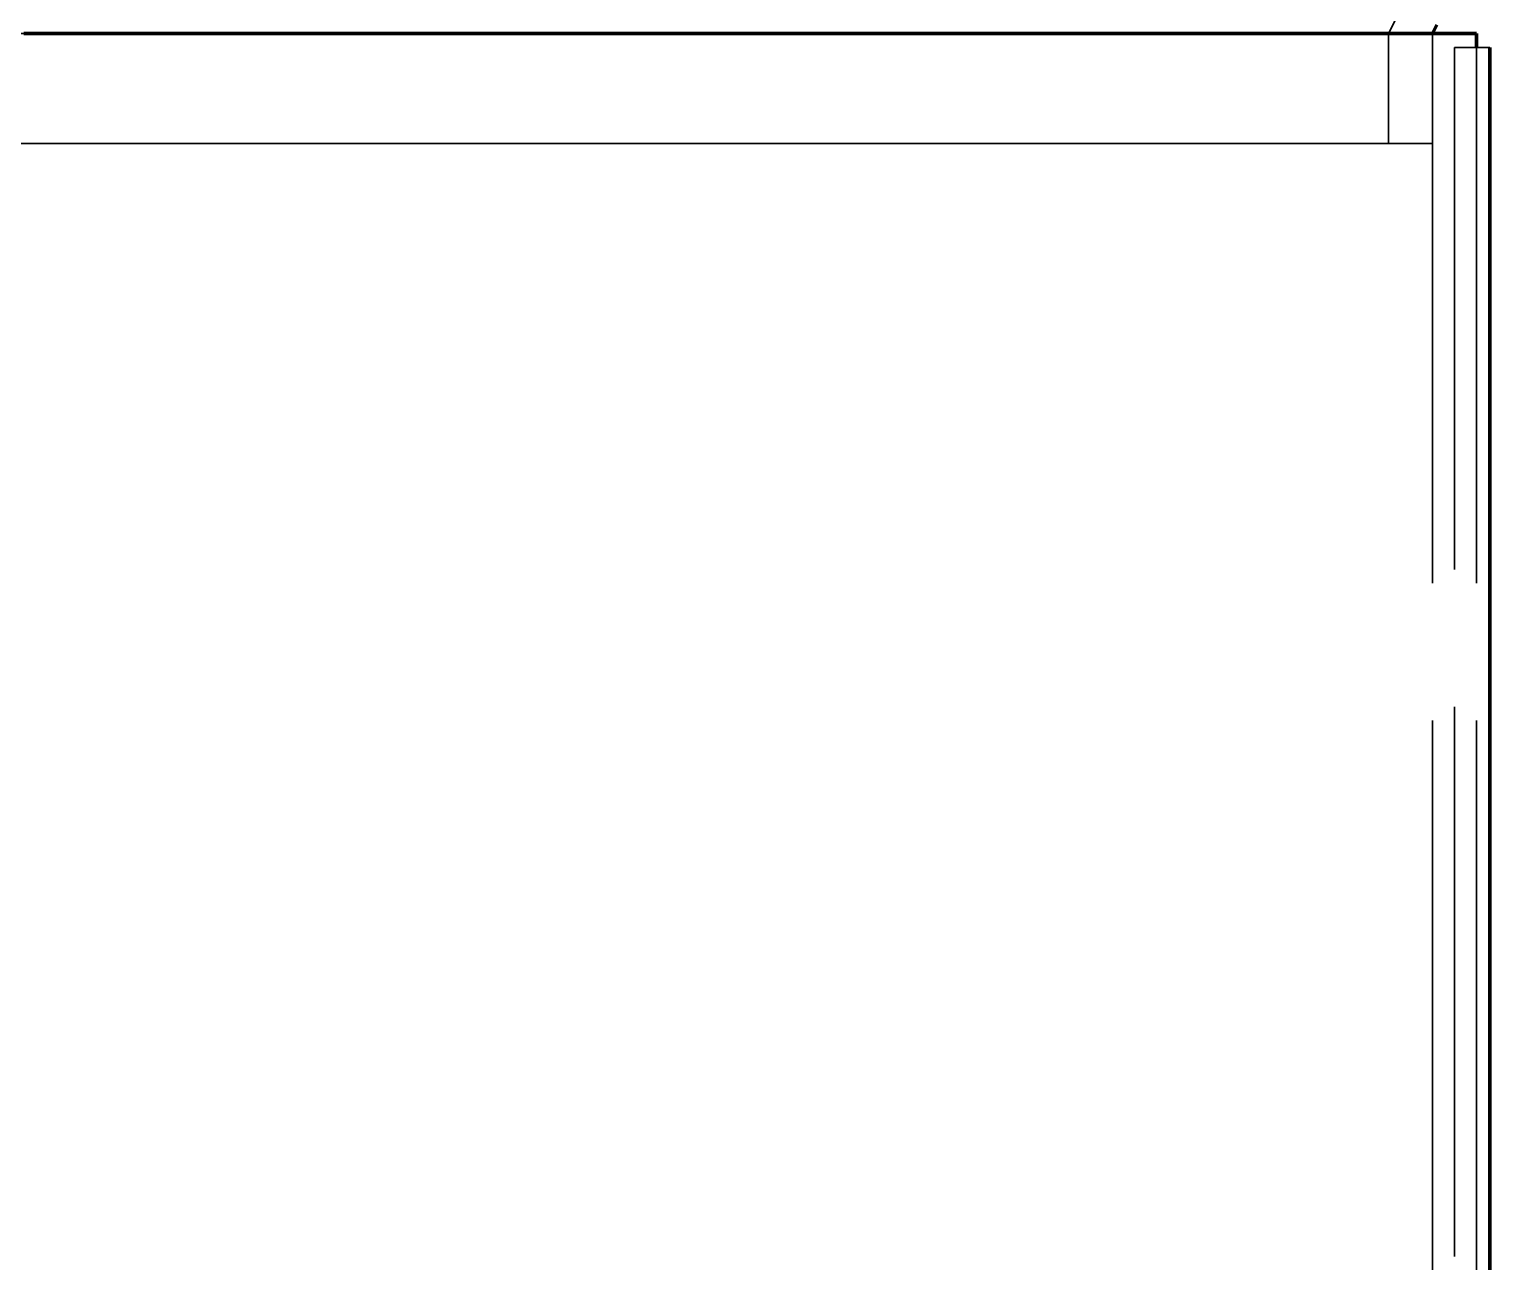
# Model space of a CAD drawing. Header units: millimetres. Extents: x 0 to 2382, y 0 to 420.
# Drawn here: x 293.38 to 304.01, y 282.06 to 291.03 of the extents above; entities that cross this region are included whole.
import ezdxf

# ---------------------------------------------------------------- set-up
doc = ezdxf.new("R2010")
doc.units = ezdxf.units.MM
doc.linetypes.add('IRAM-E-TRAZOS', pattern=[5, 4, -1])
doc.layers.add('01-VISIBLE', color=7, linetype='CONTINUOUS', lineweight=70)
doc.layers.add('02-OCULTA', color=4, linetype='IRAM-E-TRAZOS', lineweight=35)

msp = doc.modelspace()

# ---------------------------------------------------------------- linework, layer by layer
at = {"layer": '01-VISIBLE'}
for p, q in [((303.592, 291), (303.624, 291.064)), ((303.912, 290.9), (303.912, 291)), ((304.008, 248.148), (304.008, 290.9))]:
    msp.add_line(p, q, dxfattribs=at)
msp.add_lwpolyline([(293.341, 291), (293.391, 291), (293.441, 291), (293.491, 291), (293.541, 291), (293.591, 291), (293.642, 291), (293.692, 291), (293.742, 291), (293.792, 291), (293.842, 291), (293.892, 291), (293.942, 291), (293.992, 291), (294.042, 291), (294.092, 291), (294.143, 291), (294.193, 291), (294.243, 291), (294.293, 291), (294.343, 291), (294.393, 291), (294.443, 291), (294.493, 291), (294.543, 291), (294.594, 291), (294.644, 291), (294.694, 291), (294.744, 291), (294.794, 291), (294.844, 291), (294.894, 291), (294.944, 291), (294.994, 291), (295.044, 291), (295.095, 291), (295.145, 291), (295.195, 291), (295.245, 291), (295.295, 291), (295.345, 291), (295.395, 291), (295.445, 291), (295.495, 291), (295.545, 291), (295.596, 291), (295.646, 291), (295.696, 291), (295.746, 291), (295.796, 291), (295.846, 291), (295.896, 291), (295.946, 291), (295.996, 291), (296.046, 291), (296.097, 291), (296.147, 291), (296.197, 291), (296.247, 291), (296.297, 291), (296.347, 291), (296.397, 291), (296.447, 291), (296.497, 291), (296.547, 291), (296.598, 291), (296.648, 291), (296.698, 291), (296.748, 291), (296.798, 291), (296.848, 291), (296.898, 291), (296.948, 291), (296.998, 291), (297.049, 291), (297.099, 291), (297.149, 291), (297.199, 291), (297.249, 291), (297.299, 291), (297.349, 291), (297.399, 291), (297.449, 291), (297.499, 291), (297.55, 291), (297.6, 291), (297.65, 291), (297.7, 291), (297.75, 291), (297.8, 291), (297.85, 291), (297.9, 291), (297.95, 291), (298, 291), (298.051, 291), (298.101, 291), (298.151, 291), (298.201, 291), (298.251, 291), (298.301, 291), (298.351, 291), (298.401, 291), (298.451, 291), (298.501, 291), (298.552, 291), (298.602, 291), (298.652, 291), (298.702, 291), (298.752, 291), (298.802, 291), (298.852, 291), (298.902, 291), (298.952, 291), (299.002, 291), (299.053, 291), (299.103, 291), (299.153, 291), (299.203, 291), (299.253, 291), (299.303, 291), (299.353, 291), (299.403, 291), (299.453, 291), (299.504, 291), (299.554, 291), (299.604, 291), (299.654, 291), (299.704, 291), (299.754, 291), (299.804, 291), (299.854, 291), (299.904, 291), (299.954, 291), (300.005, 291), (300.055, 291), (300.105, 291), (300.155, 291), (300.205, 291), (300.255, 291), (300.305, 291), (300.355, 291), (300.405, 291), (300.455, 291), (300.506, 291), (300.556, 291), (300.606, 291), (300.656, 291), (300.706, 291), (300.756, 291), (300.806, 291), (300.856, 291), (300.906, 291), (300.956, 291), (301.007, 291), (301.057, 291), (301.107, 291), (301.157, 291), (301.207, 291), (301.257, 291), (301.307, 291), (301.357, 291), (301.407, 291), (301.457, 291), (301.508, 291), (301.558, 291), (301.608, 291), (301.658, 291), (301.708, 291), (301.758, 291), (301.808, 291), (301.858, 291), (301.908, 291), (301.959, 291), (302.009, 291), (302.059, 291), (302.109, 291), (302.159, 291), (302.209, 291), (302.259, 291), (302.309, 291), (302.359, 291), (302.409, 291), (302.46, 291), (302.51, 291), (302.56, 291), (302.61, 291), (302.66, 291), (302.71, 291), (302.76, 291), (302.81, 291), (302.86, 291), (302.91, 291), (302.961, 291), (303.011, 291), (303.061, 291), (303.111, 291), (303.161, 291), (303.211, 291), (303.261, 291), (303.311, 291), (303.361, 291), (303.411, 291), (303.462, 291), (303.512, 291), (303.562, 291), (303.612, 291), (303.662, 291), (303.712, 291), (303.762, 291), (303.812, 291), (303.862, 291), (303.912, 291)], dxfattribs=at)
at = {"layer": '02-OCULTA'}
for p, q in [((303.272, 291), (303.592, 291.64)), ((303.272, 291), (303.272, 290.2)), ((303.592, 227), (303.592, 291)), ((303.592, 290.2), (303.592, 291)), ((304.008, 290.9), (303.752, 290.9)), ((303.752, 227.1), (303.752, 290.9)), ((304.008, 290.9), (303.752, 290.9)), ((303.752, 227.1), (303.752, 290.9)), ((303.912, 227), (303.912, 290.9)), ((304.008, 227.1), (304.008, 290.9))]:
    msp.add_line(p, q, dxfattribs=at)
for points in [[(293.322, 291), (293.4, 291), (293.479, 291), (293.557, 291), (293.636, 291), (293.714, 291), (293.792, 291), (293.871, 291), (293.949, 291), (294.028, 291), (294.106, 291), (294.184, 291), (294.263, 291), (294.341, 291), (294.42, 291), (294.498, 291), (294.576, 291), (294.655, 291), (294.733, 291), (294.812, 291), (294.89, 291), (294.968, 291), (295.047, 291), (295.125, 291), (295.204, 291), (295.282, 291), (295.36, 291), (295.439, 291), (295.517, 291), (295.596, 291), (295.674, 291), (295.752, 291), (295.831, 291), (295.909, 291), (295.988, 291), (296.066, 291), (296.144, 291), (296.223, 291), (296.301, 291), (296.38, 291), (296.458, 291), (296.536, 291), (296.615, 291), (296.693, 291), (296.772, 291), (296.85, 291), (296.928, 291), (297.007, 291), (297.085, 291), (297.164, 291), (297.242, 291), (297.32, 291), (297.399, 291), (297.477, 291), (297.556, 291), (297.634, 291), (297.712, 291), (297.791, 291), (297.869, 291), (297.948, 291), (298.026, 291), (298.104, 291), (298.183, 291), (298.261, 291), (298.34, 291), (298.418, 291), (298.496, 291), (298.575, 291), (298.653, 291), (298.732, 291), (298.81, 291), (298.888, 291), (298.967, 291), (299.045, 291), (299.124, 291), (299.202, 291), (299.28, 291), (299.359, 291), (299.437, 291), (299.516, 291), (299.594, 291), (299.672, 291), (299.751, 291), (299.829, 291), (299.908, 291), (299.986, 291), (300.064, 291), (300.143, 291), (300.221, 291), (300.3, 291), (300.378, 291), (300.456, 291), (300.535, 291), (300.613, 291), (300.692, 291), (300.77, 291), (300.848, 291), (300.927, 291), (301.005, 291), (301.084, 291), (301.162, 291), (301.24, 291), (301.319, 291), (301.397, 291), (301.476, 291), (301.554, 291), (301.632, 291), (301.711, 291), (301.789, 291), (301.868, 291), (301.946, 291), (302.024, 291), (302.103, 291), (302.181, 291), (302.26, 291), (302.338, 291), (302.416, 291), (302.495, 291), (302.573, 291), (302.652, 291), (302.73, 291), (302.808, 291), (302.887, 291), (302.965, 291), (303.044, 291), (303.122, 291), (303.2, 291), (303.279, 291), (303.357, 291), (303.436, 291), (303.514, 291), (303.592, 291)], [(293.322, 291), (293.4, 291), (293.479, 291), (293.557, 291), (293.636, 291), (293.714, 291), (293.792, 291), (293.871, 291), (293.949, 291), (294.028, 291), (294.106, 291), (294.184, 291), (294.263, 291), (294.341, 291), (294.42, 291), (294.498, 291), (294.576, 291), (294.655, 291), (294.733, 291), (294.812, 291), (294.89, 291), (294.968, 291), (295.047, 291), (295.125, 291), (295.204, 291), (295.282, 291), (295.36, 291), (295.439, 291), (295.517, 291), (295.596, 291), (295.674, 291), (295.752, 291), (295.831, 291), (295.909, 291), (295.988, 291), (296.066, 291), (296.144, 291), (296.223, 291), (296.301, 291), (296.38, 291), (296.458, 291), (296.536, 291), (296.615, 291), (296.693, 291), (296.772, 291), (296.85, 291), (296.928, 291), (297.007, 291), (297.085, 291), (297.164, 291), (297.242, 291), (297.32, 291), (297.399, 291), (297.477, 291), (297.556, 291), (297.634, 291), (297.712, 291), (297.791, 291), (297.869, 291), (297.948, 291), (298.026, 291), (298.104, 291), (298.183, 291), (298.261, 291), (298.34, 291), (298.418, 291), (298.496, 291), (298.575, 291), (298.653, 291), (298.732, 291), (298.81, 291), (298.888, 291), (298.967, 291), (299.045, 291), (299.124, 291), (299.202, 291), (299.28, 291), (299.359, 291), (299.437, 291), (299.516, 291), (299.594, 291), (299.672, 291), (299.751, 291), (299.829, 291), (299.908, 291), (299.986, 291), (300.064, 291), (300.143, 291), (300.221, 291), (300.3, 291), (300.378, 291), (300.456, 291), (300.535, 291), (300.613, 291), (300.692, 291), (300.77, 291), (300.848, 291), (300.927, 291), (301.005, 291), (301.084, 291), (301.162, 291), (301.24, 291), (301.319, 291), (301.397, 291), (301.476, 291), (301.554, 291), (301.632, 291), (301.711, 291), (301.789, 291), (301.868, 291), (301.946, 291), (302.024, 291), (302.103, 291), (302.181, 291), (302.26, 291), (302.338, 291), (302.416, 291), (302.495, 291), (302.573, 291), (302.652, 291), (302.73, 291), (302.808, 291), (302.887, 291), (302.965, 291), (303.044, 291), (303.122, 291), (303.2, 291), (303.279, 291), (303.357, 291), (303.436, 291), (303.514, 291), (303.592, 291)], [(303.912, 291), (303.862, 291), (303.812, 291), (303.762, 291), (303.712, 291), (303.662, 291), (303.612, 291), (303.562, 291), (303.512, 291), (303.462, 291), (303.412, 291), (303.362, 291), (303.312, 291), (303.262, 291), (303.212, 291), (303.162, 291), (303.112, 291), (303.062, 291), (303.012, 291), (302.962, 291), (302.912, 291), (302.862, 291), (302.812, 291), (302.762, 291), (302.712, 291), (302.662, 291), (302.612, 291), (302.562, 291), (302.512, 291), (302.462, 291), (302.412, 291), (302.362, 291), (302.312, 291), (302.262, 291), (302.212, 291), (302.162, 291), (302.112, 291), (302.062, 291), (302.012, 291), (301.962, 291), (301.912, 291), (301.862, 291), (301.812, 291), (301.762, 291), (301.712, 291), (301.662, 291), (301.612, 291), (301.562, 291), (301.512, 291), (301.462, 291), (301.412, 291), (301.362, 291), (301.312, 291), (301.262, 291), (301.212, 291), (301.162, 291), (301.112, 291), (301.062, 291), (301.012, 291), (300.962, 291), (300.912, 291), (300.862, 291), (300.812, 291), (300.762, 291), (300.712, 291), (300.662, 291), (300.612, 291), (300.562, 291), (300.512, 291), (300.462, 291), (300.412, 291), (300.362, 291), (300.312, 291), (300.262, 291), (300.212, 291), (300.162, 291), (300.112, 291), (300.062, 291), (300.012, 291), (299.962, 291), (299.912, 291), (299.862, 291), (299.812, 291), (299.762, 291), (299.712, 291), (299.662, 291), (299.612, 291), (299.562, 291), (299.512, 291), (299.462, 291), (299.412, 291), (299.362, 291), (299.312, 291), (299.262, 291), (299.212, 291), (299.162, 291), (299.112, 291), (299.062, 291), (299.012, 291), (298.962, 291), (298.912, 291), (298.862, 291), (298.812, 291), (298.762, 291), (298.712, 291), (298.662, 291), (298.612, 291), (298.562, 291), (298.512, 291), (298.462, 291), (298.412, 291), (298.362, 291), (298.312, 291), (298.262, 291), (298.212, 291), (298.162, 291), (298.112, 291), (298.062, 291), (298.012, 291), (297.962, 291), (297.912, 291), (297.862, 291), (297.812, 291), (297.762, 291), (297.712, 291), (297.662, 291), (297.612, 291), (297.562, 291), (297.512, 291), (297.462, 291), (297.412, 291), (297.362, 291), (297.312, 291), (297.262, 291), (297.212, 291), (297.162, 291), (297.112, 291), (297.062, 291), (297.012, 291), (296.962, 291), (296.912, 291), (296.862, 291), (296.812, 291), (296.762, 291), (296.712, 291), (296.662, 291), (296.612, 291), (296.562, 291), (296.512, 291), (296.462, 291), (296.412, 291), (296.362, 291), (296.312, 291), (296.262, 291), (296.212, 291), (296.162, 291), (296.112, 291), (296.062, 291), (296.012, 291), (295.962, 291), (295.912, 291), (295.862, 291), (295.812, 291), (295.762, 291), (295.712, 291), (295.662, 291), (295.612, 291), (295.562, 291), (295.512, 291), (295.462, 291), (295.412, 291), (295.362, 291), (295.312, 291), (295.262, 291), (295.212, 291), (295.162, 291), (295.112, 291), (295.062, 291), (295.012, 291), (294.962, 291), (294.912, 291), (294.862, 291), (294.812, 291), (294.762, 291), (294.712, 291), (294.662, 291), (294.612, 291), (294.562, 291), (294.512, 291), (294.462, 291), (294.412, 291), (294.362, 291), (294.312, 291), (294.262, 291), (294.212, 291), (294.162, 291), (294.112, 291), (294.062, 291), (294.012, 291), (293.962, 291), (293.912, 291), (293.862, 291), (293.812, 291), (293.762, 291), (293.712, 291), (293.662, 291), (293.612, 291), (293.562, 291), (293.512, 291), (293.462, 291), (293.412, 291), (293.362, 291)], [(293.365, 291), (293.442, 291), (293.519, 291), (293.596, 291), (293.672, 291), (293.749, 291), (293.826, 291), (293.903, 291), (293.98, 291), (294.056, 291), (294.133, 291), (294.21, 291), (294.287, 291), (294.364, 291), (294.44, 291), (294.517, 291), (294.594, 291), (294.671, 291), (294.748, 291), (294.824, 291), (294.901, 291), (294.978, 291), (295.055, 291), (295.132, 291), (295.208, 291), (295.285, 291), (295.362, 291), (295.439, 291), (295.516, 291), (295.592, 291), (295.669, 291), (295.746, 291), (295.823, 291), (295.9, 291), (295.976, 291), (296.053, 291), (296.13, 291), (296.207, 291), (296.284, 291), (296.36, 291), (296.437, 291), (296.514, 291), (296.591, 291), (296.668, 291), (296.744, 291), (296.821, 291), (296.898, 291), (296.975, 291), (297.052, 291), (297.128, 291), (297.205, 291), (297.282, 291), (297.359, 291), (297.436, 291), (297.512, 291), (297.589, 291), (297.666, 291), (297.743, 291), (297.82, 291), (297.896, 291), (297.973, 291), (298.05, 291), (298.127, 291), (298.204, 291), (298.28, 291), (298.357, 291), (298.434, 291), (298.511, 291), (298.588, 291), (298.664, 291), (298.741, 291), (298.818, 291), (298.895, 291), (298.972, 291), (299.048, 291), (299.125, 291), (299.202, 291), (299.279, 291), (299.356, 291), (299.432, 291), (299.509, 291), (299.586, 291), (299.663, 291), (299.74, 291), (299.816, 291), (299.893, 291), (299.97, 291), (300.047, 291), (300.124, 291), (300.2, 291), (300.277, 291), (300.354, 291), (300.431, 291), (300.508, 291), (300.584, 291), (300.661, 291), (300.738, 291), (300.815, 291), (300.892, 291), (300.968, 291), (301.045, 291), (301.122, 291), (301.199, 291), (301.276, 291), (301.352, 291), (301.429, 291), (301.506, 291), (301.583, 291), (301.66, 291), (301.736, 291), (301.813, 291), (301.89, 291), (301.967, 291), (302.044, 291), (302.12, 291), (302.197, 291), (302.274, 291), (302.351, 291), (302.428, 291), (302.504, 291), (302.581, 291), (302.658, 291), (302.735, 291), (302.812, 291), (302.888, 291), (302.965, 291), (303.042, 291), (303.119, 291), (303.196, 291), (303.272, 291)], [(303.272, 291), (303.222, 291), (303.172, 291), (303.122, 291), (303.072, 291), (303.022, 291), (302.972, 291), (302.922, 291), (302.872, 291), (302.822, 291), (302.772, 291), (302.722, 291), (302.672, 291), (302.622, 291), (302.572, 291), (302.522, 291), (302.472, 291), (302.422, 291), (302.372, 291), (302.322, 291), (302.272, 291), (302.222, 291), (302.172, 291), (302.122, 291), (302.072, 291), (302.022, 291), (301.972, 291), (301.922, 291), (301.872, 291), (301.822, 291), (301.772, 291), (301.721, 291), (301.671, 291), (301.621, 291), (301.571, 291), (301.521, 291), (301.471, 291), (301.421, 291), (301.371, 291), (301.321, 291), (301.271, 291), (301.221, 291), (301.171, 291), (301.121, 291), (301.071, 291), (301.021, 291), (300.971, 291), (300.921, 291), (300.871, 291), (300.821, 291), (300.771, 291), (300.721, 291), (300.671, 291), (300.621, 291), (300.571, 291), (300.521, 291), (300.471, 291), (300.421, 291), (300.371, 291), (300.321, 291), (300.271, 291), (300.221, 291), (300.17, 291), (300.12, 291), (300.07, 291), (300.02, 291), (299.97, 291), (299.92, 291), (299.87, 291), (299.82, 291), (299.77, 291), (299.72, 291), (299.67, 291), (299.62, 291), (299.57, 291), (299.52, 291), (299.47, 291), (299.42, 291), (299.37, 291), (299.32, 291), (299.27, 291), (299.22, 291), (299.17, 291), (299.12, 291), (299.07, 291), (299.02, 291), (298.97, 291), (298.92, 291), (298.87, 291), (298.82, 291), (298.77, 291), (298.72, 291), (298.67, 291), (298.619, 291), (298.569, 291), (298.519, 291), (298.469, 291), (298.419, 291), (298.369, 291), (298.319, 291), (298.269, 291), (298.219, 291), (298.169, 291), (298.119, 291), (298.069, 291), (298.019, 291), (297.969, 291), (297.919, 291), (297.869, 291), (297.819, 291), (297.769, 291), (297.719, 291), (297.669, 291), (297.619, 291), (297.569, 291), (297.519, 291), (297.469, 291), (297.419, 291), (297.369, 291), (297.319, 291), (297.269, 291), (297.219, 291), (297.169, 291), (297.118, 291), (297.068, 291), (297.018, 291), (296.968, 291), (296.918, 291), (296.868, 291), (296.818, 291), (296.768, 291), (296.718, 291), (296.668, 291), (296.618, 291), (296.568, 291), (296.518, 291), (296.468, 291), (296.418, 291), (296.368, 291), (296.318, 291), (296.268, 291), (296.218, 291), (296.168, 291), (296.118, 291), (296.068, 291), (296.018, 291), (295.968, 291), (295.918, 291), (295.868, 291), (295.818, 291), (295.768, 291), (295.718, 291), (295.668, 291), (295.618, 291), (295.567, 291), (295.517, 291), (295.467, 291), (295.417, 291), (295.367, 291), (295.317, 291), (295.267, 291), (295.217, 291), (295.167, 291), (295.117, 291), (295.067, 291), (295.017, 291), (294.967, 291), (294.917, 291), (294.867, 291), (294.817, 291), (294.767, 291), (294.717, 291), (294.667, 291), (294.617, 291), (294.567, 291), (294.517, 291), (294.467, 291), (294.417, 291), (294.367, 291), (294.317, 291), (294.267, 291), (294.217, 291), (294.167, 291), (294.117, 291), (294.067, 291), (294.016, 291), (293.966, 291), (293.916, 291), (293.866, 291), (293.816, 291), (293.766, 291), (293.716, 291), (293.666, 291), (293.616, 291), (293.566, 291), (293.516, 291), (293.466, 291), (293.416, 291), (293.366, 291)], [(303.592, 291), (303.542, 291), (303.492, 291), (303.442, 291), (303.392, 291), (303.342, 291), (303.292, 291), (303.242, 291), (303.192, 291), (303.142, 291), (303.092, 291), (303.041, 291), (302.991, 291), (302.941, 291), (302.891, 291), (302.841, 291), (302.791, 291), (302.741, 291), (302.691, 291), (302.641, 291), (302.591, 291), (302.54, 291), (302.49, 291), (302.44, 291), (302.39, 291), (302.34, 291), (302.29, 291), (302.24, 291), (302.19, 291), (302.14, 291), (302.09, 291), (302.04, 291), (301.989, 291), (301.939, 291), (301.889, 291), (301.839, 291), (301.789, 291), (301.739, 291), (301.689, 291), (301.639, 291), (301.589, 291), (301.539, 291), (301.488, 291), (301.438, 291), (301.388, 291), (301.338, 291), (301.288, 291), (301.238, 291), (301.188, 291), (301.138, 291), (301.088, 291), (301.038, 291), (300.988, 291), (300.937, 291), (300.887, 291), (300.837, 291), (300.787, 291), (300.737, 291), (300.687, 291), (300.637, 291), (300.587, 291), (300.537, 291), (300.487, 291), (300.436, 291), (300.386, 291), (300.336, 291), (300.286, 291), (300.236, 291), (300.186, 291), (300.136, 291), (300.086, 291), (300.036, 291), (299.986, 291), (299.936, 291), (299.885, 291), (299.835, 291), (299.785, 291), (299.735, 291), (299.685, 291), (299.635, 291), (299.585, 291), (299.535, 291), (299.485, 291), (299.435, 291), (299.384, 291), (299.334, 291), (299.284, 291), (299.234, 291), (299.184, 291), (299.134, 291), (299.084, 291), (299.034, 291), (298.984, 291), (298.934, 291), (298.883, 291), (298.833, 291), (298.783, 291), (298.733, 291), (298.683, 291), (298.633, 291), (298.583, 291), (298.533, 291), (298.483, 291), (298.433, 291), (298.383, 291), (298.332, 291), (298.282, 291), (298.232, 291), (298.182, 291), (298.132, 291), (298.082, 291), (298.032, 291), (297.982, 291), (297.932, 291), (297.882, 291), (297.831, 291), (297.781, 291), (297.731, 291), (297.681, 291), (297.631, 291), (297.581, 291), (297.531, 291), (297.481, 291), (297.431, 291), (297.381, 291), (297.331, 291), (297.28, 291), (297.23, 291), (297.18, 291), (297.13, 291), (297.08, 291), (297.03, 291), (296.98, 291), (296.93, 291), (296.88, 291), (296.83, 291), (296.779, 291), (296.729, 291), (296.679, 291), (296.629, 291), (296.579, 291), (296.529, 291), (296.479, 291), (296.429, 291), (296.379, 291), (296.329, 291), (296.279, 291), (296.228, 291), (296.178, 291), (296.128, 291), (296.078, 291), (296.028, 291), (295.978, 291), (295.928, 291), (295.878, 291), (295.828, 291), (295.778, 291), (295.727, 291), (295.677, 291), (295.627, 291), (295.577, 291), (295.527, 291), (295.477, 291), (295.427, 291), (295.377, 291), (295.327, 291), (295.277, 291), (295.226, 291), (295.176, 291), (295.126, 291), (295.076, 291), (295.026, 291), (294.976, 291), (294.926, 291), (294.876, 291), (294.826, 291), (294.776, 291), (294.726, 291), (294.675, 291), (294.625, 291), (294.575, 291), (294.525, 291), (294.475, 291), (294.425, 291), (294.375, 291), (294.325, 291), (294.275, 291), (294.225, 291), (294.174, 291), (294.124, 291), (294.074, 291), (294.024, 291), (293.974, 291), (293.924, 291), (293.874, 291), (293.824, 291), (293.774, 291), (293.724, 291), (293.674, 291), (293.623, 291), (293.573, 291), (293.523, 291), (293.473, 291), (293.423, 291), (293.373, 291)], [(303.592, 291), (303.542, 291), (303.492, 291), (303.442, 291), (303.392, 291), (303.342, 291), (303.292, 291), (303.242, 291), (303.192, 291), (303.142, 291), (303.092, 291), (303.041, 291), (302.991, 291), (302.941, 291), (302.891, 291), (302.841, 291), (302.791, 291), (302.741, 291), (302.691, 291), (302.641, 291), (302.591, 291), (302.54, 291), (302.49, 291), (302.44, 291), (302.39, 291), (302.34, 291), (302.29, 291), (302.24, 291), (302.19, 291), (302.14, 291), (302.09, 291), (302.04, 291), (301.989, 291), (301.939, 291), (301.889, 291), (301.839, 291), (301.789, 291), (301.739, 291), (301.689, 291), (301.639, 291), (301.589, 291), (301.539, 291), (301.488, 291), (301.438, 291), (301.388, 291), (301.338, 291), (301.288, 291), (301.238, 291), (301.188, 291), (301.138, 291), (301.088, 291), (301.038, 291), (300.988, 291), (300.937, 291), (300.887, 291), (300.837, 291), (300.787, 291), (300.737, 291), (300.687, 291), (300.637, 291), (300.587, 291), (300.537, 291), (300.487, 291), (300.436, 291), (300.386, 291), (300.336, 291), (300.286, 291), (300.236, 291), (300.186, 291), (300.136, 291), (300.086, 291), (300.036, 291), (299.986, 291), (299.936, 291), (299.885, 291), (299.835, 291), (299.785, 291), (299.735, 291), (299.685, 291), (299.635, 291), (299.585, 291), (299.535, 291), (299.485, 291), (299.435, 291), (299.384, 291), (299.334, 291), (299.284, 291), (299.234, 291), (299.184, 291), (299.134, 291), (299.084, 291), (299.034, 291), (298.984, 291), (298.934, 291), (298.883, 291), (298.833, 291), (298.783, 291), (298.733, 291), (298.683, 291), (298.633, 291), (298.583, 291), (298.533, 291), (298.483, 291), (298.433, 291), (298.383, 291), (298.332, 291), (298.282, 291), (298.232, 291), (298.182, 291), (298.132, 291), (298.082, 291), (298.032, 291), (297.982, 291), (297.932, 291), (297.882, 291), (297.831, 291), (297.781, 291), (297.731, 291), (297.681, 291), (297.631, 291), (297.581, 291), (297.531, 291), (297.481, 291), (297.431, 291), (297.381, 291), (297.331, 291), (297.28, 291), (297.23, 291), (297.18, 291), (297.13, 291), (297.08, 291), (297.03, 291), (296.98, 291), (296.93, 291), (296.88, 291), (296.83, 291), (296.779, 291), (296.729, 291), (296.679, 291), (296.629, 291), (296.579, 291), (296.529, 291), (296.479, 291), (296.429, 291), (296.379, 291), (296.329, 291), (296.279, 291), (296.228, 291), (296.178, 291), (296.128, 291), (296.078, 291), (296.028, 291), (295.978, 291), (295.928, 291), (295.878, 291), (295.828, 291), (295.778, 291), (295.727, 291), (295.677, 291), (295.627, 291), (295.577, 291), (295.527, 291), (295.477, 291), (295.427, 291), (295.377, 291), (295.327, 291), (295.277, 291), (295.226, 291), (295.176, 291), (295.126, 291), (295.076, 291), (295.026, 291), (294.976, 291), (294.926, 291), (294.876, 291), (294.826, 291), (294.776, 291), (294.726, 291), (294.675, 291), (294.625, 291), (294.575, 291), (294.525, 291), (294.475, 291), (294.425, 291), (294.375, 291), (294.325, 291), (294.275, 291), (294.225, 291), (294.174, 291), (294.124, 291), (294.074, 291), (294.024, 291), (293.974, 291), (293.924, 291), (293.874, 291), (293.824, 291), (293.774, 291), (293.724, 291), (293.674, 291), (293.623, 291), (293.573, 291), (293.523, 291), (293.473, 291), (293.423, 291), (293.373, 291)], [(293.322, 290.2), (293.4, 290.2), (293.479, 290.2), (293.557, 290.2), (293.636, 290.2), (293.714, 290.2), (293.792, 290.2), (293.871, 290.2), (293.949, 290.2), (294.028, 290.2), (294.106, 290.2), (294.184, 290.2), (294.263, 290.2), (294.341, 290.2), (294.42, 290.2), (294.498, 290.2), (294.576, 290.2), (294.655, 290.2), (294.733, 290.2), (294.812, 290.2), (294.89, 290.2), (294.968, 290.2), (295.047, 290.2), (295.125, 290.2), (295.204, 290.2), (295.282, 290.2), (295.36, 290.2), (295.439, 290.2), (295.517, 290.2), (295.596, 290.2), (295.674, 290.2), (295.752, 290.2), (295.831, 290.2), (295.909, 290.2), (295.988, 290.2), (296.066, 290.2), (296.144, 290.2), (296.223, 290.2), (296.301, 290.2), (296.38, 290.2), (296.458, 290.2), (296.536, 290.2), (296.615, 290.2), (296.693, 290.2), (296.772, 290.2), (296.85, 290.2), (296.928, 290.2), (297.007, 290.2), (297.085, 290.2), (297.164, 290.2), (297.242, 290.2), (297.32, 290.2), (297.399, 290.2), (297.477, 290.2), (297.556, 290.2), (297.634, 290.2), (297.712, 290.2), (297.791, 290.2), (297.869, 290.2), (297.948, 290.2), (298.026, 290.2), (298.104, 290.2), (298.183, 290.2), (298.261, 290.2), (298.34, 290.2), (298.418, 290.2), (298.496, 290.2), (298.575, 290.2), (298.653, 290.2), (298.732, 290.2), (298.81, 290.2), (298.888, 290.2), (298.967, 290.2), (299.045, 290.2), (299.124, 290.2), (299.202, 290.2), (299.28, 290.2), (299.359, 290.2), (299.437, 290.2), (299.516, 290.2), (299.594, 290.2), (299.672, 290.2), (299.751, 290.2), (299.829, 290.2), (299.908, 290.2), (299.986, 290.2), (300.064, 290.2), (300.143, 290.2), (300.221, 290.2), (300.3, 290.2), (300.378, 290.2), (300.456, 290.2), (300.535, 290.2), (300.613, 290.2), (300.692, 290.2), (300.77, 290.2), (300.848, 290.2), (300.927, 290.2), (301.005, 290.2), (301.084, 290.2), (301.162, 290.2), (301.24, 290.2), (301.319, 290.2), (301.397, 290.2), (301.476, 290.2), (301.554, 290.2), (301.632, 290.2), (301.711, 290.2), (301.789, 290.2), (301.868, 290.2), (301.946, 290.2), (302.024, 290.2), (302.103, 290.2), (302.181, 290.2), (302.26, 290.2), (302.338, 290.2), (302.416, 290.2), (302.495, 290.2), (302.573, 290.2), (302.652, 290.2), (302.73, 290.2), (302.808, 290.2), (302.887, 290.2), (302.965, 290.2), (303.044, 290.2), (303.122, 290.2), (303.2, 290.2), (303.279, 290.2), (303.357, 290.2), (303.436, 290.2), (303.514, 290.2), (303.592, 290.2)], [(293.365, 290.2), (293.442, 290.2), (293.519, 290.2), (293.596, 290.2), (293.672, 290.2), (293.749, 290.2), (293.826, 290.2), (293.903, 290.2), (293.98, 290.2), (294.056, 290.2), (294.133, 290.2), (294.21, 290.2), (294.287, 290.2), (294.364, 290.2), (294.44, 290.2), (294.517, 290.2), (294.594, 290.2), (294.671, 290.2), (294.748, 290.2), (294.824, 290.2), (294.901, 290.2), (294.978, 290.2), (295.055, 290.2), (295.132, 290.2), (295.208, 290.2), (295.285, 290.2), (295.362, 290.2), (295.439, 290.2), (295.516, 290.2), (295.592, 290.2), (295.669, 290.2), (295.746, 290.2), (295.823, 290.2), (295.9, 290.2), (295.976, 290.2), (296.053, 290.2), (296.13, 290.2), (296.207, 290.2), (296.284, 290.2), (296.36, 290.2), (296.437, 290.2), (296.514, 290.2), (296.591, 290.2), (296.668, 290.2), (296.744, 290.2), (296.821, 290.2), (296.898, 290.2), (296.975, 290.2), (297.052, 290.2), (297.128, 290.2), (297.205, 290.2), (297.282, 290.2), (297.359, 290.2), (297.436, 290.2), (297.512, 290.2), (297.589, 290.2), (297.666, 290.2), (297.743, 290.2), (297.82, 290.2), (297.896, 290.2), (297.973, 290.2), (298.05, 290.2), (298.127, 290.2), (298.204, 290.2), (298.28, 290.2), (298.357, 290.2), (298.434, 290.2), (298.511, 290.2), (298.588, 290.2), (298.664, 290.2), (298.741, 290.2), (298.818, 290.2), (298.895, 290.2), (298.972, 290.2), (299.048, 290.2), (299.125, 290.2), (299.202, 290.2), (299.279, 290.2), (299.356, 290.2), (299.432, 290.2), (299.509, 290.2), (299.586, 290.2), (299.663, 290.2), (299.74, 290.2), (299.816, 290.2), (299.893, 290.2), (299.97, 290.2), (300.047, 290.2), (300.124, 290.2), (300.2, 290.2), (300.277, 290.2), (300.354, 290.2), (300.431, 290.2), (300.508, 290.2), (300.584, 290.2), (300.661, 290.2), (300.738, 290.2), (300.815, 290.2), (300.892, 290.2), (300.968, 290.2), (301.045, 290.2), (301.122, 290.2), (301.199, 290.2), (301.276, 290.2), (301.352, 290.2), (301.429, 290.2), (301.506, 290.2), (301.583, 290.2), (301.66, 290.2), (301.736, 290.2), (301.813, 290.2), (301.89, 290.2), (301.967, 290.2), (302.044, 290.2), (302.12, 290.2), (302.197, 290.2), (302.274, 290.2), (302.351, 290.2), (302.428, 290.2), (302.504, 290.2), (302.581, 290.2), (302.658, 290.2), (302.735, 290.2), (302.812, 290.2), (302.888, 290.2), (302.965, 290.2), (303.042, 290.2), (303.119, 290.2), (303.196, 290.2), (303.272, 290.2)], [(303.272, 290.2), (303.222, 290.2), (303.172, 290.2), (303.122, 290.2), (303.072, 290.2), (303.022, 290.2), (302.972, 290.2), (302.922, 290.2), (302.872, 290.2), (302.822, 290.2), (302.772, 290.2), (302.722, 290.2), (302.672, 290.2), (302.622, 290.2), (302.572, 290.2), (302.522, 290.2), (302.472, 290.2), (302.422, 290.2), (302.372, 290.2), (302.322, 290.2), (302.272, 290.2), (302.222, 290.2), (302.172, 290.2), (302.122, 290.2), (302.072, 290.2), (302.022, 290.2), (301.972, 290.2), (301.922, 290.2), (301.872, 290.2), (301.822, 290.2), (301.772, 290.2), (301.721, 290.2), (301.671, 290.2), (301.621, 290.2), (301.571, 290.2), (301.521, 290.2), (301.471, 290.2), (301.421, 290.2), (301.371, 290.2), (301.321, 290.2), (301.271, 290.2), (301.221, 290.2), (301.171, 290.2), (301.121, 290.2), (301.071, 290.2), (301.021, 290.2), (300.971, 290.2), (300.921, 290.2), (300.871, 290.2), (300.821, 290.2), (300.771, 290.2), (300.721, 290.2), (300.671, 290.2), (300.621, 290.2), (300.571, 290.2), (300.521, 290.2), (300.471, 290.2), (300.421, 290.2), (300.371, 290.2), (300.321, 290.2), (300.271, 290.2), (300.221, 290.2), (300.17, 290.2), (300.12, 290.2), (300.07, 290.2), (300.02, 290.2), (299.97, 290.2), (299.92, 290.2), (299.87, 290.2), (299.82, 290.2), (299.77, 290.2), (299.72, 290.2), (299.67, 290.2), (299.62, 290.2), (299.57, 290.2), (299.52, 290.2), (299.47, 290.2), (299.42, 290.2), (299.37, 290.2), (299.32, 290.2), (299.27, 290.2), (299.22, 290.2), (299.17, 290.2), (299.12, 290.2), (299.07, 290.2), (299.02, 290.2), (298.97, 290.2), (298.92, 290.2), (298.87, 290.2), (298.82, 290.2), (298.77, 290.2), (298.72, 290.2), (298.67, 290.2), (298.619, 290.2), (298.569, 290.2), (298.519, 290.2), (298.469, 290.2), (298.419, 290.2), (298.369, 290.2), (298.319, 290.2), (298.269, 290.2), (298.219, 290.2), (298.169, 290.2), (298.119, 290.2), (298.069, 290.2), (298.019, 290.2), (297.969, 290.2), (297.919, 290.2), (297.869, 290.2), (297.819, 290.2), (297.769, 290.2), (297.719, 290.2), (297.669, 290.2), (297.619, 290.2), (297.569, 290.2), (297.519, 290.2), (297.469, 290.2), (297.419, 290.2), (297.369, 290.2), (297.319, 290.2), (297.269, 290.2), (297.219, 290.2), (297.169, 290.2), (297.118, 290.2), (297.068, 290.2), (297.018, 290.2), (296.968, 290.2), (296.918, 290.2), (296.868, 290.2), (296.818, 290.2), (296.768, 290.2), (296.718, 290.2), (296.668, 290.2), (296.618, 290.2), (296.568, 290.2), (296.518, 290.2), (296.468, 290.2), (296.418, 290.2), (296.368, 290.2), (296.318, 290.2), (296.268, 290.2), (296.218, 290.2), (296.168, 290.2), (296.118, 290.2), (296.068, 290.2), (296.018, 290.2), (295.968, 290.2), (295.918, 290.2), (295.868, 290.2), (295.818, 290.2), (295.768, 290.2), (295.718, 290.2), (295.668, 290.2), (295.618, 290.2), (295.567, 290.2), (295.517, 290.2), (295.467, 290.2), (295.417, 290.2), (295.367, 290.2), (295.317, 290.2), (295.267, 290.2), (295.217, 290.2), (295.167, 290.2), (295.117, 290.2), (295.067, 290.2), (295.017, 290.2), (294.967, 290.2), (294.917, 290.2), (294.867, 290.2), (294.817, 290.2), (294.767, 290.2), (294.717, 290.2), (294.667, 290.2), (294.617, 290.2), (294.567, 290.2), (294.517, 290.2), (294.467, 290.2), (294.417, 290.2), (294.367, 290.2), (294.317, 290.2), (294.267, 290.2), (294.217, 290.2), (294.167, 290.2), (294.117, 290.2), (294.067, 290.2), (294.016, 290.2), (293.966, 290.2), (293.916, 290.2), (293.866, 290.2), (293.816, 290.2), (293.766, 290.2), (293.716, 290.2), (293.666, 290.2), (293.616, 290.2), (293.566, 290.2), (293.516, 290.2), (293.466, 290.2), (293.416, 290.2), (293.366, 290.2)], [(303.592, 290.2), (303.542, 290.2), (303.492, 290.2), (303.442, 290.2), (303.392, 290.2), (303.342, 290.2), (303.292, 290.2), (303.242, 290.2), (303.192, 290.2), (303.142, 290.2), (303.092, 290.2), (303.041, 290.2), (302.991, 290.2), (302.941, 290.2), (302.891, 290.2), (302.841, 290.2), (302.791, 290.2), (302.741, 290.2), (302.691, 290.2), (302.641, 290.2), (302.591, 290.2), (302.54, 290.2), (302.49, 290.2), (302.44, 290.2), (302.39, 290.2), (302.34, 290.2), (302.29, 290.2), (302.24, 290.2), (302.19, 290.2), (302.14, 290.2), (302.09, 290.2), (302.04, 290.2), (301.989, 290.2), (301.939, 290.2), (301.889, 290.2), (301.839, 290.2), (301.789, 290.2), (301.739, 290.2), (301.689, 290.2), (301.639, 290.2), (301.589, 290.2), (301.539, 290.2), (301.488, 290.2), (301.438, 290.2), (301.388, 290.2), (301.338, 290.2), (301.288, 290.2), (301.238, 290.2), (301.188, 290.2), (301.138, 290.2), (301.088, 290.2), (301.038, 290.2), (300.988, 290.2), (300.937, 290.2), (300.887, 290.2), (300.837, 290.2), (300.787, 290.2), (300.737, 290.2), (300.687, 290.2), (300.637, 290.2), (300.587, 290.2), (300.537, 290.2), (300.487, 290.2), (300.436, 290.2), (300.386, 290.2), (300.336, 290.2), (300.286, 290.2), (300.236, 290.2), (300.186, 290.2), (300.136, 290.2), (300.086, 290.2), (300.036, 290.2), (299.986, 290.2), (299.936, 290.2), (299.885, 290.2), (299.835, 290.2), (299.785, 290.2), (299.735, 290.2), (299.685, 290.2), (299.635, 290.2), (299.585, 290.2), (299.535, 290.2), (299.485, 290.2), (299.435, 290.2), (299.384, 290.2), (299.334, 290.2), (299.284, 290.2), (299.234, 290.2), (299.184, 290.2), (299.134, 290.2), (299.084, 290.2), (299.034, 290.2), (298.984, 290.2), (298.934, 290.2), (298.883, 290.2), (298.833, 290.2), (298.783, 290.2), (298.733, 290.2), (298.683, 290.2), (298.633, 290.2), (298.583, 290.2), (298.533, 290.2), (298.483, 290.2), (298.433, 290.2), (298.383, 290.2), (298.332, 290.2), (298.282, 290.2), (298.232, 290.2), (298.182, 290.2), (298.132, 290.2), (298.082, 290.2), (298.032, 290.2), (297.982, 290.2), (297.932, 290.2), (297.882, 290.2), (297.831, 290.2), (297.781, 290.2), (297.731, 290.2), (297.681, 290.2), (297.631, 290.2), (297.581, 290.2), (297.531, 290.2), (297.481, 290.2), (297.431, 290.2), (297.381, 290.2), (297.331, 290.2), (297.28, 290.2), (297.23, 290.2), (297.18, 290.2), (297.13, 290.2), (297.08, 290.2), (297.03, 290.2), (296.98, 290.2), (296.93, 290.2), (296.88, 290.2), (296.83, 290.2), (296.779, 290.2), (296.729, 290.2), (296.679, 290.2), (296.629, 290.2), (296.579, 290.2), (296.529, 290.2), (296.479, 290.2), (296.429, 290.2), (296.379, 290.2), (296.329, 290.2), (296.279, 290.2), (296.228, 290.2), (296.178, 290.2), (296.128, 290.2), (296.078, 290.2), (296.028, 290.2), (295.978, 290.2), (295.928, 290.2), (295.878, 290.2), (295.828, 290.2), (295.778, 290.2), (295.727, 290.2), (295.677, 290.2), (295.627, 290.2), (295.577, 290.2), (295.527, 290.2), (295.477, 290.2), (295.427, 290.2), (295.377, 290.2), (295.327, 290.2), (295.277, 290.2), (295.226, 290.2), (295.176, 290.2), (295.126, 290.2), (295.076, 290.2), (295.026, 290.2), (294.976, 290.2), (294.926, 290.2), (294.876, 290.2), (294.826, 290.2), (294.776, 290.2), (294.726, 290.2), (294.675, 290.2), (294.625, 290.2), (294.575, 290.2), (294.525, 290.2), (294.475, 290.2), (294.425, 290.2), (294.375, 290.2), (294.325, 290.2), (294.275, 290.2), (294.225, 290.2), (294.174, 290.2), (294.124, 290.2), (294.074, 290.2), (294.024, 290.2), (293.974, 290.2), (293.924, 290.2), (293.874, 290.2), (293.824, 290.2), (293.774, 290.2), (293.724, 290.2), (293.674, 290.2), (293.623, 290.2), (293.573, 290.2), (293.523, 290.2), (293.473, 290.2), (293.423, 290.2), (293.373, 290.2)]]:
    msp.add_lwpolyline(points, dxfattribs=at)

doc.saveas('drawing.dxf')
